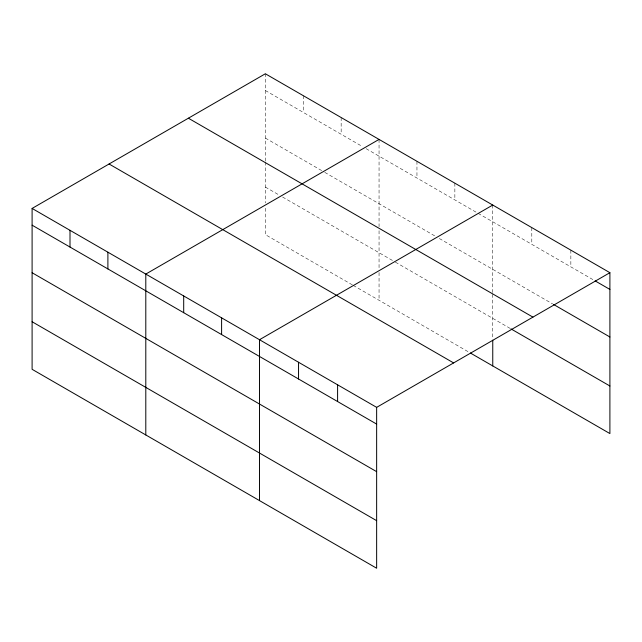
<?xml version="1.0" encoding="UTF-8"?>
<svg xmlns="http://www.w3.org/2000/svg" width="642" height="642" viewBox="0 0 642 642"><rect width="100%" height="100%" fill="white"/><g stroke="black" fill="none" stroke-linecap="round" stroke-linejoin="round"><path stroke-width="0.48" stroke-dasharray="3.21 2.41" d="M265.355 161.07L265.355 73.766M265.355 90.498L362.69 146.697M366.133 148.687L477.247 212.839M478.113 213.337L594.283 280.402M265.355 138.07L323.929 171.887M324.788 172.385L435.902 236.537M439.353 238.519L552.626 303.923M265.355 187.079L279.142 195.032M282.584 197.022L394.557 261.671M395.424 262.169L510.109 328.383M352.354 284.871L265.355 234.643L265.355 206.893M353.212 285.369L469.495 352.506M570.85 250.139L570.85 266.879M531.801 227.597L531.801 244.329M492.759 205.055L492.759 293.362M492.759 294.357L492.759 338.182M454.857 183.171L454.857 199.911M416.955 161.294L416.955 178.027M379.053 139.41L379.053 226.714M379.053 230.719L379.053 268.573M379.053 272.537L379.053 300.287M341.159 117.526L341.159 134.266M303.257 95.65L303.257 112.382M265.355 162.073L265.355 202.936"/><path stroke-width="0.96" d="M376.645 471.661L376.645 407.357L32.1 208.433L32.1 369.31L376.645 568.234L376.645 471.661L32.1 272.738M470.361 353.004L609.9 433.567L609.9 272.69L265.355 73.766L32.1 208.433M379.053 139.41L145.798 274.078L145.798 434.955M492.759 205.055L259.496 339.722L259.496 500.599M376.645 407.357L609.9 272.69M595.15 280.907L609.9 289.422M553.5 304.42L609.9 336.986M188.379 118.208L532.924 317.124M510.976 328.889L609.9 385.994M109.076 163.999L453.621 362.915M32.1 225.173L376.645 424.089M32.1 321.746L376.645 520.67M492.759 340.164L492.759 365.932M337.596 384.815L337.596 401.547M298.546 362.265L298.546 379.005M221.602 317.838L221.602 334.578M183.7 295.962L183.7 312.694M107.896 252.202L107.896 268.934M70.002 230.317L70.002 247.05"/></g></svg>
